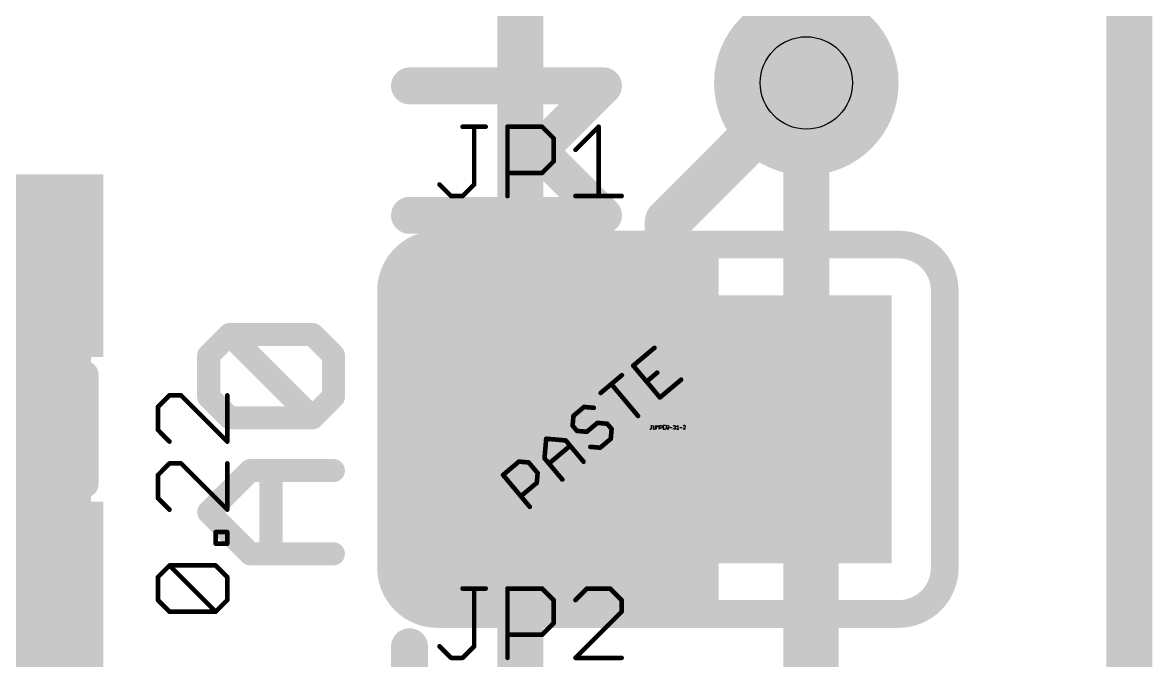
# Model space of a CAD drawing. Extents: x -98 to 26, y -2 to 26.
# Drawn here: x 19.31 to 25.53, y 11.43 to 14.94 of the extents above; entities that cross this region are included whole.
import ezdxf

# ---------------------------------------------------------------- set-up
doc = ezdxf.new("R2010")
doc.units = 0
for name, color, linetype in [('1', 12, 'CONTINUOUS'), ('16', 132, 'CONTINUOUS'), ('18', 110, 'CONTINUOUS'), ('20', 53, 'CONTINUOUS'), ('21', 53, 'CONTINUOUS'), ('22', 53, 'CONTINUOUS'), ('23', 53, 'CONTINUOUS'), ('25', 253, 'CONTINUOUS'), ('27', 253, 'CONTINUOUS'), ('29', 253, 'CONTINUOUS'), ('30', 253, 'CONTINUOUS'), ('31', 253, 'CONTINUOUS'), ('44', 253, 'CONTINUOUS'), ('51', 53, 'CONTINUOUS')]:
    doc.layers.add(name, color=color, linetype=linetype)

# ---------------------------------------------------------------- blocks, each defined once
blk = doc.blocks.new('RECT')
blk.add_solid([(-0.5, -0.5), (0.5, -0.5), (-0.5, 0.5), (0.5, 0.5)])
blk = doc.blocks.new('ROUNDV')
at = {"const_width": 0.5}
blk.add_lwpolyline([(0, -0.25, 1), (0, 0.25, 1), (0, -0.25)], format="xyb", dxfattribs=at)

msp = doc.modelspace()

# ---------------------------------------------------------------- linework, layer by layer
at = {"layer": '1', "const_width": 0.254}
for points in [[(25.4, 25.4), (25.4, 0)], [(22.0472, 12.7), (22.0472, 16.4728)], [(22.86, 13.843), (23.622, 14.605)], [(22.86, 12.7), (22.86, 13.843)], [(22.0472, 10.16), (22.0472, 12.7)], [(23.6728, 10.16), (23.6728, 12.7)]]:
    msp.add_lwpolyline(points, dxfattribs=at)
at = {"layer": '1', "const_width": 0.127}
for points in [[(23.6669, 14.5601, 1), (23.5771, 14.6499)], [(22.9235, 13.843, 1), (22.7965, 13.843)], [(22.8151, 13.8879, 1), (22.9049, 13.7981)], [(22.1107, 12.7, 1), (21.9837, 12.7)], [(23.7363, 12.7, 1), (23.6093, 12.7)], [(21.9837, 12.7, 1), (22.1107, 12.7)], [(22.7965, 12.7, 1), (22.9235, 12.7)]]:
    msp.add_lwpolyline(points, format="xyb", dxfattribs=at)
at = {"layer": '16', "const_width": 0.254}
for points in [[(25.4, 25.4), (25.4, 0)], [(23.622, 14.605), (23.622, 9.271)]]:
    msp.add_lwpolyline(points, dxfattribs=at)
at = {"layer": '16', "const_width": 0.127}
msp.add_lwpolyline([(23.6855, 14.605, 1), (23.5585, 14.605)], format="xyb", dxfattribs=at)
at = {"layer": '20', "const_width": 0.254}
msp.add_lwpolyline([(25.4, 25.4), (25.4, 0)], dxfattribs=at)
at = {"layer": '21'}
for points, const_width in [([(21.59, 13.716, 0.4142), (21.336, 13.462)], 0.1524), ([(21.59, 13.7541, 1), (21.59, 13.6779)], 0.0762), ([(21.59, 13.6779, 1), (21.59, 13.7541)], 0.0762), ([(24.384, 13.462, 0.4142), (24.13, 13.716)], 0.1524), ([(24.13, 13.7541, 1), (24.13, 13.6779)], 0.0762), ([(24.13, 13.6779, 1), (24.13, 13.7541)], 0.0762), ([(21.3741, 13.462, 1), (21.2979, 13.462)], 0.0762), ([(21.2979, 13.462, 1), (21.3741, 13.462)], 0.0762), ([(24.4221, 13.462, 1), (24.3459, 13.462)], 0.0762), ([(24.3459, 13.462, 1), (24.4221, 13.462)], 0.0762), ([(20.4465, 13.2528, 1), (20.4465, 13.1893)], 0.0635), ([(20.469, 13.2435, 1), (20.4241, 13.1986)], 0.0635), ([(20.469, 13.1986, 1), (20.4241, 13.2435)], 0.0635), ([(20.9266, 13.2435, 1), (20.8817, 13.1986)], 0.0635), ([(20.9041, 13.1893, 1), (20.9041, 13.2528)], 0.0635), ([(20.3639, 13.1067, 1), (20.3004, 13.1067)], 0.0635), ([(20.3097, 13.1291, 1), (20.3546, 13.0842)], 0.0635), ([(21.0502, 13.1067, 1), (20.9868, 13.1067)], 0.0635), ([(20.996, 13.0842, 1), (21.041, 13.1291)], 0.0635), ([(19.6881, 13, 1), (19.6119, 13)], 0.0762), ([(20.3546, 12.9003, 1), (20.3097, 12.8554)], 0.0635), ([(21.041, 12.8554, 1), (20.996, 12.9003)], 0.0635), ([(20.3004, 12.8779, 1), (20.3639, 12.8779)], 0.0635), ([(20.9868, 12.8779, 1), (21.0502, 12.8779)], 0.0635), ([(20.4465, 12.7953, 1), (20.4465, 12.7317)], 0.0635), ([(20.4241, 12.741, 1), (20.469, 12.786)], 0.0635), ([(20.8817, 12.786, 1), (20.9266, 12.741)], 0.0635), ([(20.8817, 12.741, 1), (20.9266, 12.786)], 0.0635), ([(20.9041, 12.7317, 1), (20.9041, 12.7953)], 0.0635), ([(20.5609, 12.5044, 1), (20.5609, 12.4409)], 0.0635), ([(20.5834, 12.4502, 1), (20.5385, 12.4951)], 0.0635), ([(20.7071, 12.4727, 1), (20.6436, 12.4727)], 0.0635), ([(21.0185, 12.4409, 1), (21.0185, 12.5044)], 0.0635), ([(19.6119, 12.4, 1), (19.6881, 12.4)], 0.0762), ([(20.3546, 12.2663, 1), (20.3097, 12.2214)], 0.0635), ([(20.3097, 12.2663, 1), (20.3546, 12.2214)], 0.0635), ([(20.5609, 12.0468, 1), (20.5609, 11.9833)], 0.0635), ([(20.5385, 11.9926, 1), (20.5834, 12.0375)], 0.0635), ([(21.0185, 11.9833, 1), (21.0185, 12.0468)], 0.0635), ([(20.6436, 12.0151, 1), (20.7071, 12.0151)], 0.0635), ([(21.336, 11.938, 0.4142), (21.59, 11.684)], 0.1524), ([(21.3741, 11.938, 1), (21.2979, 11.938)], 0.0762), ([(24.13, 11.684, 0.4142), (24.384, 11.938)], 0.1524), ([(24.4221, 11.938, 1), (24.3459, 11.938)], 0.0762), ([(21.2979, 11.938, 1), (21.3741, 11.938)], 0.0762), ([(24.3459, 11.938, 1), (24.4221, 11.938)], 0.0762), ([(21.59, 11.7221, 1), (21.59, 11.6459)], 0.0762), ([(21.59, 11.6459, 1), (21.59, 11.7221)], 0.0762), ([(24.13, 11.7221, 1), (24.13, 11.6459)], 0.0762), ([(24.13, 11.6459, 1), (24.13, 11.7221)], 0.0762)]:
    msp.add_lwpolyline(points, format="xyb", dxfattribs=dict(at, const_width=const_width))
for points, const_width in [([(21.59, 13.716), (24.13, 13.716)], 0.1524), ([(21.336, 11.938), (21.336, 13.462)], 0.1524), ([(24.384, 11.938), (24.384, 13.462)], 0.1524), ([(20.3321, 13.1067), (20.4465, 13.2211)], 0.127), ([(20.4465, 13.2211), (20.9041, 13.2211)], 0.127), ([(20.9041, 12.7635), (20.4465, 13.2211)], 0.127), ([(20.9041, 13.2211), (21.0185, 13.1067)], 0.127), ([(20.3321, 12.8779), (20.3321, 13.1067)], 0.127), ([(21.0185, 13.1067), (21.0185, 12.8779)], 0.127), ([(19.65, 12.4), (19.65, 13)], 0.1524), ([(20.4465, 12.7635), (20.3321, 12.8779)], 0.127), ([(21.0185, 12.8779), (20.9041, 12.7635)], 0.127), ([(20.9041, 12.7635), (20.4465, 12.7635)], 0.127), ([(20.3321, 12.2439), (20.5609, 12.4727)], 0.127), ([(20.5609, 12.4727), (21.0185, 12.4727)], 0.127), ([(20.6753, 12.0151), (20.6753, 12.4727)], 0.127), ([(20.5609, 12.0151), (20.3321, 12.2439)], 0.127), ([(21.0185, 12.0151), (20.5609, 12.0151)], 0.127), ([(24.13, 11.684), (21.59, 11.684)], 0.1524)]:
    msp.add_lwpolyline(points, dxfattribs=dict(at, const_width=const_width))
at = {"layer": '22', "const_width": 0.2032}
for points in [[(22.5053, 14.5885), (21.4376, 14.5885)], [(22.1494, 14.2326), (22.5053, 14.5885)], [(22.5053, 13.8767), (22.1494, 14.2326)], [(21.4376, 13.8767), (22.5053, 13.8767)], [(21.4376, 13.0971), (21.4376, 13.453)], [(22.1494, 13.275), (21.4376, 13.275)], [(22.1494, 13.0971), (22.1494, 13.275)], [(22.6833, 13.275), (22.5053, 13.275)], [(21.9715, 12.6395), (21.4376, 12.6395)], [(22.1494, 12.4616), (21.9715, 12.6395)], [(22.1494, 11.9277), (22.1494, 12.4616)], [(21.4376, 11.9277), (22.1494, 11.9277)], [(21.4376, 11.1481), (21.4376, 11.504)]]:
    msp.add_lwpolyline(points, dxfattribs=at)
at = {"layer": '22', "const_width": 0.1016}
for points in [[(21.4376, 14.6393, 1), (21.4376, 14.5377)], [(22.5412, 14.5526, 1), (22.4694, 14.6244)], [(22.5053, 14.5377, 1), (22.5053, 14.6393)], [(22.1853, 14.2685, 1), (22.1135, 14.1967)], [(22.1135, 14.2685, 1), (22.1853, 14.1967)], [(21.4376, 13.9275, 1), (21.4376, 13.8259)], [(22.4694, 13.8408, 1), (22.5412, 13.9126)], [(22.5053, 13.8259, 1), (22.5053, 13.9275)], [(21.4884, 13.453, 1), (21.3868, 13.453)], [(21.4376, 13.3258, 1), (21.4376, 13.2242)], [(22.2002, 13.275, 1), (22.0986, 13.275)], [(22.1494, 13.2242, 1), (22.1494, 13.3258)], [(22.5053, 13.3258, 1), (22.5053, 13.2242)], [(22.6833, 13.2242, 1), (22.6833, 13.3258)], [(21.3868, 13.0971, 1), (21.4884, 13.0971)], [(22.0986, 13.0971, 1), (22.2002, 13.0971)], [(21.4376, 12.6903, 1), (21.4376, 12.5887)], [(22.0074, 12.6754, 1), (21.9355, 12.6036)], [(21.9715, 12.5887, 1), (21.9715, 12.6903)], [(22.2002, 12.4616, 1), (22.0986, 12.4616)], [(22.1135, 12.4256, 1), (22.1853, 12.4975)], [(21.4376, 11.9785, 1), (21.4376, 11.8769)], [(22.1494, 11.8769, 1), (22.1494, 11.9785)], [(22.0986, 11.9277, 1), (22.2002, 11.9277)], [(21.4884, 11.504, 1), (21.3868, 11.504)]]:
    msp.add_lwpolyline(points, format="xyb", dxfattribs=at)
at = {"layer": '23'}
msp.add_point((22.86, 12.7), dxfattribs=at)
at = {"layer": '25', "const_width": 0.0254}
for points in [[(21.7298, 14.364), (21.8569, 14.364)], [(21.7934, 14.0463), (21.7934, 14.364)], [(21.9769, 13.9827), (21.9769, 14.364)], [(21.9769, 14.364), (22.1676, 14.364)], [(22.1676, 14.364), (22.2311, 14.3005)], [(22.3511, 14.2369), (22.4782, 14.364)], [(22.4782, 14.364), (22.4782, 13.9827)], [(22.2311, 14.3005), (22.2311, 14.1734)], [(22.2311, 14.1734), (22.1676, 14.1098)], [(22.1676, 14.1098), (21.9769, 14.1098)], [(21.6027, 14.0463), (21.6663, 13.9827)], [(21.7298, 13.9827), (21.7934, 14.0463)], [(21.6663, 13.9827), (21.7298, 13.9827)], [(22.3511, 13.9827), (22.6053, 13.9827)], [(21.7298, 11.824), (21.8569, 11.824)], [(21.7934, 11.5063), (21.7934, 11.824)], [(21.9769, 11.4427), (21.9769, 11.824)], [(21.9769, 11.824), (22.1676, 11.824)], [(22.1676, 11.824), (22.2311, 11.7605)], [(22.4147, 11.824), (22.3511, 11.7605)], [(22.5418, 11.824), (22.4147, 11.824)], [(22.6053, 11.7605), (22.5418, 11.824)], [(22.2311, 11.7605), (22.2311, 11.6334)], [(22.6053, 11.6969), (22.6053, 11.7605)], [(22.3511, 11.4427), (22.6053, 11.6969)], [(22.2311, 11.6334), (22.1676, 11.5698)], [(22.1676, 11.5698), (21.9769, 11.5698)], [(21.6027, 11.5063), (21.6663, 11.4427)], [(21.7298, 11.4427), (21.7934, 11.5063)], [(21.6663, 11.4427), (21.7298, 11.4427)], [(22.6053, 11.4427), (22.3511, 11.4427)]]:
    msp.add_lwpolyline(points, dxfattribs=at)
at = {"layer": '25', "const_width": 0.0127}
for points in [[(21.7298, 14.3704, 1), (21.7298, 14.3577)], [(21.7997, 14.364, 1), (21.787, 14.364)], [(21.8569, 14.3577, 1), (21.8569, 14.3704)], [(21.9769, 14.3704, 1), (21.9769, 14.3577)], [(21.9833, 14.364, 1), (21.9706, 14.364)], [(22.1721, 14.3685, 1), (22.1631, 14.3595)], [(22.1676, 14.3577, 1), (22.1676, 14.3704)], [(22.4846, 14.364, 1), (22.4719, 14.364)], [(22.4827, 14.3595, 1), (22.4737, 14.3685)], [(22.2375, 14.3005, 1), (22.2248, 14.3005)], [(22.2266, 14.296, 1), (22.2356, 14.305)], [(22.3466, 14.2414, 1), (22.3556, 14.2324)], [(22.2356, 14.1689, 1), (22.2266, 14.1779)], [(21.9769, 14.1162, 1), (21.9769, 14.1035)], [(22.1631, 14.1143, 1), (22.1721, 14.1053)], [(22.1676, 14.1035, 1), (22.1676, 14.1162)], [(22.2248, 14.1734, 1), (22.2375, 14.1734)], [(21.6072, 14.0507, 1), (21.5982, 14.0418)], [(21.7979, 14.0418, 1), (21.7889, 14.0507)], [(21.6663, 13.9891, 1), (21.6663, 13.9764)], [(21.6618, 13.9782, 1), (21.6707, 13.9872)], [(21.7253, 13.9872, 1), (21.7343, 13.9782)], [(21.7298, 13.9764, 1), (21.7298, 13.9891)], [(21.787, 14.0463, 1), (21.7997, 14.0463)], [(22.3511, 13.9891, 1), (22.3511, 13.9764)], [(22.6053, 13.9764, 1), (22.6053, 13.9891)], [(21.9706, 13.9827, 1), (21.9833, 13.9827)], [(22.4719, 13.9827, 1), (22.4846, 13.9827)], [(21.7298, 11.8304, 1), (21.7298, 11.8177)], [(21.7997, 11.824, 1), (21.787, 11.824)], [(21.8569, 11.8177, 1), (21.8569, 11.8304)], [(21.9769, 11.8304, 1), (21.9769, 11.8177)], [(21.9833, 11.824, 1), (21.9706, 11.824)], [(22.1721, 11.8285, 1), (22.1631, 11.8195)], [(22.1676, 11.8177, 1), (22.1676, 11.8304)], [(22.4147, 11.8304, 1), (22.4147, 11.8177)], [(22.4192, 11.8195, 1), (22.4102, 11.8285)], [(22.5463, 11.8285, 1), (22.5373, 11.8195)], [(22.5418, 11.8177, 1), (22.5418, 11.8304)], [(22.2375, 11.7605, 1), (22.2248, 11.7605)], [(22.2266, 11.756, 1), (22.2356, 11.765)], [(22.3466, 11.765, 1), (22.3556, 11.756)], [(22.6117, 11.7605, 1), (22.599, 11.7605)], [(22.6008, 11.756, 1), (22.6098, 11.765)], [(22.599, 11.6969, 1), (22.6117, 11.6969)], [(22.6098, 11.6924, 1), (22.6008, 11.7014)], [(22.2248, 11.6334, 1), (22.2375, 11.6334)], [(22.2356, 11.6289, 1), (22.2266, 11.6379)], [(21.9769, 11.5762, 1), (21.9769, 11.5635)], [(22.1631, 11.5743, 1), (22.1721, 11.5653)], [(22.1676, 11.5635, 1), (22.1676, 11.5762)], [(21.6072, 11.5107, 1), (21.5982, 11.5018)], [(21.787, 11.5063, 1), (21.7997, 11.5063)], [(21.7979, 11.5018, 1), (21.7889, 11.5107)], [(21.6663, 11.449, 1), (21.6663, 11.4364)], [(21.6618, 11.4382, 1), (21.6707, 11.4472)], [(21.7253, 11.4472, 1), (21.7343, 11.4382)], [(21.7298, 11.4364, 1), (21.7298, 11.449)], [(21.9706, 11.4427, 1), (21.9833, 11.4427)], [(22.3511, 11.449, 1), (22.3511, 11.4364)], [(22.3466, 11.4472, 1), (22.3556, 11.4382)], [(22.6053, 11.4364, 1), (22.6053, 11.449)]]:
    msp.add_lwpolyline(points, format="xyb", dxfattribs=at)
at = {"layer": '27'}
for p, q in [((22.7599, 12.7033), (22.7632, 12.7)), ((22.7632, 12.7), (22.7666, 12.7)), ((22.7666, 12.72), (22.7732, 12.72)), ((22.7666, 12.7), (22.7699, 12.7033)), ((22.7699, 12.7033), (22.7699, 12.72)), ((22.7783, 12.72), (22.7783, 12.7033)), ((22.7783, 12.7033), (22.7817, 12.7)), ((22.7817, 12.7), (22.7883, 12.7)), ((22.7883, 12.7), (22.7917, 12.7033)), ((22.7917, 12.7033), (22.7917, 12.72)), ((22.7967, 12.7), (22.7967, 12.72)), ((22.7967, 12.72), (22.8034, 12.7133)), ((22.8034, 12.7133), (22.8101, 12.72)), ((22.8101, 12.72), (22.8101, 12.7)), ((22.8151, 12.7), (22.8151, 12.72)), ((22.8151, 12.72), (22.8252, 12.72)), ((22.8252, 12.7067), (22.8151, 12.7067)), ((22.8252, 12.72), (22.8285, 12.7167)), ((22.8285, 12.71), (22.8252, 12.7067)), ((22.8285, 12.7167), (22.8285, 12.71)), ((22.8469, 12.72), (22.8336, 12.72)), ((22.8336, 12.72), (22.8336, 12.7)), ((22.8336, 12.71), (22.8402, 12.71)), ((22.8336, 12.7), (22.8469, 12.7)), ((22.852, 12.7), (22.852, 12.72)), ((22.852, 12.72), (22.862, 12.72)), ((22.862, 12.7067), (22.852, 12.7067)), ((22.8587, 12.7067), (22.8653, 12.7)), ((22.862, 12.72), (22.8653, 12.7167)), ((22.8653, 12.71), (22.862, 12.7067)), ((22.8653, 12.7167), (22.8653, 12.71)), ((22.8704, 12.71), (22.8837, 12.71)), ((22.8888, 12.7167), (22.8921, 12.72)), ((22.8921, 12.7), (22.8888, 12.7033)), ((22.8921, 12.72), (22.8988, 12.72)), ((22.8988, 12.7), (22.8921, 12.7)), ((22.8988, 12.71), (22.8955, 12.71)), ((22.8988, 12.72), (22.9022, 12.7167)), ((22.9022, 12.7133), (22.8988, 12.71)), ((22.8988, 12.71), (22.9022, 12.7067)), ((22.9022, 12.7033), (22.8988, 12.7)), ((22.9022, 12.7167), (22.9022, 12.7133)), ((22.9022, 12.7067), (22.9022, 12.7033)), ((22.9072, 12.7133), (22.9139, 12.72)), ((22.9072, 12.7), (22.9206, 12.7)), ((22.9139, 12.72), (22.9139, 12.7)), ((22.9256, 12.71), (22.939, 12.71)), ((22.9474, 12.72), (22.9441, 12.7167)), ((22.9441, 12.7), (22.9574, 12.7133)), ((22.9574, 12.7), (22.9441, 12.7)), ((22.9541, 12.72), (22.9474, 12.72)), ((22.9574, 12.7167), (22.9541, 12.72)), ((22.9574, 12.7133), (22.9574, 12.7167))]:
    msp.add_line(p, q, dxfattribs=at)
at = {"layer": '27', "const_width": 0.0254}
for points in [[(20.1165, 12.8864), (20.053, 12.8229)], [(20.1801, 12.8864), (20.1165, 12.8864)], [(20.4343, 12.6322), (20.1801, 12.8864)], [(20.4343, 12.8864), (20.4343, 12.6322)], [(20.053, 12.8229), (20.053, 12.6958)], [(20.053, 12.6958), (20.1165, 12.6322)], [(20.1165, 12.5122), (20.053, 12.4487)], [(20.1801, 12.5122), (20.1165, 12.5122)], [(20.4343, 12.258), (20.1801, 12.5122)], [(20.4343, 12.5122), (20.4343, 12.258)], [(20.053, 12.4487), (20.053, 12.3216)], [(20.053, 12.3216), (20.1165, 12.258)], [(20.3707, 12.0709), (20.3707, 12.1345)], [(20.3707, 12.1345), (20.4343, 12.1345)], [(20.4343, 12.1345), (20.4343, 12.0709)], [(20.4343, 12.0709), (20.3707, 12.0709)], [(20.053, 11.8874), (20.1165, 11.9509)], [(20.1165, 11.9509), (20.3707, 11.9509)], [(20.3707, 11.6967), (20.1165, 11.9509)], [(20.3707, 11.9509), (20.4343, 11.8874)], [(20.053, 11.7603), (20.053, 11.8874)], [(20.4343, 11.8874), (20.4343, 11.7603)], [(20.1165, 11.6967), (20.053, 11.7603)], [(20.4343, 11.7603), (20.3707, 11.6967)], [(20.3707, 11.6967), (20.1165, 11.6967)]]:
    msp.add_lwpolyline(points, dxfattribs=at)
at = {"layer": '27', "const_width": 0.0127}
for points in [[(20.1165, 12.8928, 1), (20.1165, 12.8801)], [(20.121, 12.8819, 1), (20.112, 12.8909)], [(20.1846, 12.8909, 1), (20.1756, 12.8819)], [(20.1801, 12.8801, 1), (20.1801, 12.8928)], [(20.4407, 12.8864, 1), (20.4279, 12.8864)], [(20.0593, 12.8229, 1), (20.0466, 12.8229)], [(20.0485, 12.8274, 1), (20.0575, 12.8184)], [(20.0575, 12.7003, 1), (20.0485, 12.6913)], [(20.0466, 12.6958, 1), (20.0593, 12.6958)], [(20.112, 12.6277, 1), (20.121, 12.6367)], [(20.4279, 12.6322, 1), (20.4407, 12.6322)], [(20.4298, 12.6277, 1), (20.4388, 12.6367)], [(20.1165, 12.5186, 1), (20.1165, 12.5059)], [(20.121, 12.5077, 1), (20.112, 12.5167)], [(20.1846, 12.5167, 1), (20.1756, 12.5077)], [(20.1801, 12.5059, 1), (20.1801, 12.5186)], [(20.4407, 12.5122, 1), (20.4279, 12.5122)], [(20.0593, 12.4487, 1), (20.0466, 12.4487)], [(20.0485, 12.4532, 1), (20.0575, 12.4442)], [(20.0575, 12.3261, 1), (20.0485, 12.3171)], [(20.0466, 12.3216, 1), (20.0593, 12.3216)], [(20.112, 12.2535, 1), (20.121, 12.2625)], [(20.4279, 12.258, 1), (20.4407, 12.258)], [(20.4298, 12.2535, 1), (20.4388, 12.2625)], [(20.3707, 12.1408, 1), (20.3707, 12.1281)], [(20.3771, 12.1345, 1), (20.3644, 12.1345)], [(20.4407, 12.1345, 1), (20.4279, 12.1345)], [(20.4343, 12.1281, 1), (20.4343, 12.1408)], [(20.3707, 12.0773, 1), (20.3707, 12.0646)], [(20.3644, 12.0709, 1), (20.3771, 12.0709)], [(20.4279, 12.0709, 1), (20.4407, 12.0709)], [(20.4343, 12.0646, 1), (20.4343, 12.0773)], [(20.1165, 11.9573, 1), (20.1165, 11.9446)], [(20.121, 11.9554, 1), (20.112, 11.9464)], [(20.121, 11.9464, 1), (20.112, 11.9554)], [(20.3752, 11.9554, 1), (20.3663, 11.9464)], [(20.3707, 11.9446, 1), (20.3707, 11.9573)], [(20.0593, 11.8874, 1), (20.0466, 11.8874)], [(20.0485, 11.8919, 1), (20.0575, 11.8829)], [(20.4407, 11.8874, 1), (20.4279, 11.8874)], [(20.4298, 11.8829, 1), (20.4388, 11.8919)], [(20.0575, 11.7647, 1), (20.0485, 11.7558)], [(20.0466, 11.7603, 1), (20.0593, 11.7603)], [(20.4279, 11.7603, 1), (20.4407, 11.7603)], [(20.4388, 11.7558, 1), (20.4298, 11.7647)], [(20.1165, 11.703, 1), (20.1165, 11.6904)], [(20.112, 11.6922, 1), (20.121, 11.7012)], [(20.3663, 11.7012, 1), (20.3752, 11.6922)], [(20.3663, 11.6922, 1), (20.3752, 11.7012)], [(20.3707, 11.6904, 1), (20.3707, 11.703)]]:
    msp.add_lwpolyline(points, format="xyb", dxfattribs=at)
at = {"layer": '44'}
msp.add_circle((23.622, 14.605), 0.254, dxfattribs=at)
at = {"layer": '51'}
for points, const_width in [([(21.844, 13.2398, 1), (21.844, 13.1762)], 0.0635), ([(21.8758, 13.208, 1), (21.8123, 13.208)], 0.0635), ([(23.0822, 13.208, 1), (23.0188, 13.208)], 0.0635), ([(23.0505, 13.1762, 1), (23.0505, 13.2398)], 0.0635), ([(22.7901, 13.1432, 1), (22.7819, 13.1529)], 0.0127), ([(22.674, 13.0541, 1), (22.6643, 13.0459)], 0.0127), ([(22.665, 13.0548, 1), (22.6732, 13.0451)], 0.0127), ([(22.6109, 12.9928, 1), (22.6027, 13.0026)], 0.0127), ([(22.8052, 13.0065, 1), (22.797, 13.0162)], 0.0127), ([(22.5533, 12.9528, 1), (22.5435, 12.9446)], 0.0127), ([(22.7386, 12.9672, 1), (22.7467, 12.9575)], 0.0127), ([(22.9371, 12.9679, 1), (22.929, 12.9776)], 0.0127), ([(22.4859, 12.9045, 1), (22.4941, 12.8948)], 0.0127), ([(22.8121, 12.8796, 1), (22.8203, 12.8699)], 0.0127), ([(22.8113, 12.8706, 1), (22.8211, 12.8788)], 0.0127), ([(22.399, 12.8292, 1), (22.3979, 12.8165)], 0.0127), ([(22.4025, 12.818, 1), (22.3944, 12.8277)], 0.0127), ([(22.4516, 12.8118, 1), (22.4527, 12.8245)], 0.0127), ([(22.3464, 12.7733, 1), (22.3337, 12.7744)], 0.0127), ([(22.3359, 12.7787, 1), (22.3441, 12.769)], 0.0127), ([(22.6906, 12.7693, 1), (22.7003, 12.7775)], 0.0127), ([(22.3402, 12.7242, 1), (22.3305, 12.716)], 0.0127), ([(22.329, 12.7207, 1), (22.3417, 12.7196)], 0.0127), ([(22.3604, 12.6972, 1), (22.3593, 12.6846)], 0.0127), ([(22.355, 12.6868, 1), (22.3647, 12.695)], 0.0127), ([(22.4095, 12.6911, 1), (22.4176, 12.6813)], 0.0127), ([(22.413, 12.6799, 1), (22.4141, 12.6925)], 0.0127), ([(22.4725, 12.7415, 1), (22.4714, 12.7289)], 0.0127), ([(22.4761, 12.7304, 1), (22.4679, 12.7401)], 0.0127), ([(22.5306, 12.7346, 1), (22.5208, 12.7264)], 0.0127), ([(22.5251, 12.7242, 1), (22.5263, 12.7368)], 0.0127), ([(22.5565, 12.7008, 1), (22.5439, 12.7019)], 0.0127), ([(22.5453, 12.6972, 1), (22.5551, 12.7054)], 0.0127), ([(22.1964, 12.6475, 1), (22.1837, 12.6486)], 0.0127), ([(22.1906, 12.6543, 1), (22.1895, 12.6417)], 0.0127), ([(22.3024, 12.6427, 1), (22.2927, 12.6345)], 0.0127), ([(22.297, 12.6323, 1), (22.2981, 12.6449)], 0.0127), ([(22.5392, 12.6481, 1), (22.5518, 12.647)], 0.0127), ([(22.5496, 12.6427, 1), (22.5414, 12.6524)], 0.0127), ([(22.3261, 12.6045, 1), (22.3179, 12.6143)], 0.0127), ([(22.4339, 12.6096, 1), (22.4328, 12.5969)], 0.0127), ([(22.483, 12.6034, 1), (22.4912, 12.5937)], 0.0127), ([(22.4865, 12.5922, 1), (22.4876, 12.6049)], 0.0127), ([(22.0407, 12.5285, 1), (22.0396, 12.5159)], 0.0127), ([(22.0442, 12.5173, 1), (22.036, 12.5271)], 0.0127), ([(22.0987, 12.5216, 1), (22.089, 12.5134)], 0.0127), ([(22.0933, 12.5112, 1), (22.0944, 12.5238)], 0.0127), ([(22.1855, 12.5446, 1), (22.1758, 12.5365)], 0.0127), ([(22.1744, 12.5411, 1), (22.187, 12.54)], 0.0127), ([(22.2011, 12.5162, 1), (22.2093, 12.5065)], 0.0127), ([(22.3907, 12.5177, 1), (22.4004, 12.5258)], 0.0127), ([(21.9574, 12.4527, 1), (21.9476, 12.4446)], 0.0127), ([(21.9484, 12.4535, 1), (21.9566, 12.4438)], 0.0127), ([(22.1492, 12.4585, 1), (22.1365, 12.4596)], 0.0127), ([(22.138, 12.455, 1), (22.1477, 12.4631)], 0.0127), ([(22.1318, 12.4059, 1), (22.1445, 12.4048)], 0.0127), ([(22.1423, 12.4005, 1), (22.1341, 12.4102)], 0.0127), ([(22.2739, 12.4196, 1), (22.2836, 12.4278)], 0.0127), ([(22.0465, 12.3367, 1), (22.0546, 12.3269)], 0.0127), ([(21.844, 12.2238, 1), (21.844, 12.1602)], 0.0635), ([(22.0947, 12.2693, 1), (22.1044, 12.2775)], 0.0127), ([(23.0505, 12.1602, 1), (23.0505, 12.2238)], 0.0635), ([(21.8123, 12.192, 1), (21.8758, 12.192)], 0.0635), ([(23.0188, 12.192, 1), (23.0822, 12.192)], 0.0635)]:
    msp.add_lwpolyline(points, format="xyb", dxfattribs=dict(at, const_width=const_width))
for points, const_width in [([(23.0505, 13.208), (21.844, 13.208)], 0.127), ([(21.844, 13.208), (21.844, 12.192)], 0.127), ([(23.0505, 12.192), (23.0505, 13.208)], 0.127), ([(22.786, 13.148), (22.6691, 13.05)], 0.0254), ([(22.6691, 13.05), (22.8162, 12.8747)], 0.0254), ([(22.49, 12.8997), (22.6068, 12.9977)], 0.0254), ([(22.7427, 12.9623), (22.8011, 13.0114)], 0.0254), ([(22.6955, 12.7734), (22.5484, 12.9487)], 0.0254), ([(22.8162, 12.8747), (22.933, 12.9728)], 0.0254), ([(22.3984, 12.8229), (22.34, 12.7738)], 0.0254), ([(22.4522, 12.8182), (22.3984, 12.8229)], 0.0254), ([(22.34, 12.7738), (22.3353, 12.7201)], 0.0254), ([(22.3353, 12.7201), (22.3598, 12.6909)], 0.0254), ([(22.3598, 12.6909), (22.4136, 12.6862)], 0.0254), ([(22.4136, 12.6862), (22.472, 12.7352)], 0.0254), ([(22.472, 12.7352), (22.5257, 12.7305)], 0.0254), ([(22.5257, 12.7305), (22.5502, 12.7013)], 0.0254), ([(22.5502, 12.7013), (22.5455, 12.6476)], 0.0254), ([(22.1807, 12.5406), (22.1901, 12.648)], 0.0254), ([(22.1901, 12.648), (22.2975, 12.6386)], 0.0254), ([(22.2975, 12.6386), (22.3956, 12.5218)], 0.0254), ([(22.5455, 12.6476), (22.4871, 12.5986)], 0.0254), ([(22.2052, 12.5114), (22.322, 12.6094)], 0.0254), ([(22.4871, 12.5986), (22.4334, 12.6033)], 0.0254), ([(21.9525, 12.4487), (22.0401, 12.5222)], 0.0254), ([(22.0401, 12.5222), (22.0938, 12.5175)], 0.0254), ([(22.0938, 12.5175), (22.1429, 12.4591)], 0.0254), ([(22.2787, 12.4237), (22.1807, 12.5406)], 0.0254), ([(22.0996, 12.2734), (21.9525, 12.4487)], 0.0254), ([(22.1429, 12.4591), (22.1382, 12.4053)], 0.0254), ([(22.1382, 12.4053), (22.0505, 12.3318)], 0.0254), ([(21.844, 12.192), (23.0505, 12.192)], 0.127)]:
    msp.add_lwpolyline(points, dxfattribs=dict(at, const_width=const_width))

# ---------------------------------------------------------------- block references
at = {"layer": '1', "xscale": 0.8, "yscale": 1.2, "rotation": 90}
for p in [(19.05, 13.6), (19.05, 11.8)]:
    msp.add_blockref('RECT', p, dxfattribs=at)
at = {"layer": '1', "xscale": 0.635, "yscale": 1.27}
for p in [(22.0472, 12.7), (22.86, 12.7), (23.6728, 12.7)]:
    msp.add_blockref('RECT', p, dxfattribs=at)
at = {"layer": '18', "xscale": 1.016, "yscale": 1.016}
msp.add_blockref('ROUNDV', (23.622, 14.605), dxfattribs=at)
msp.add_blockref('ROUNDV', (23.622, 14.605), dxfattribs=at)
at = {"layer": '29', "xscale": 1.0032, "yscale": 1.4032, "rotation": 90}
for p in [(19.05, 13.6), (19.05, 11.8)]:
    msp.add_blockref('RECT', p, dxfattribs=at)
at = {"layer": '29', "xscale": 0.8382, "yscale": 1.4732}
for p in [(22.0472, 12.7), (22.86, 12.7), (23.6728, 12.7)]:
    msp.add_blockref('RECT', p, dxfattribs=at)
at = {"layer": '30', "xscale": 4.826, "yscale": 6.35, "rotation": 90}
msp.add_blockref('RECT', (16.51, 11.43), dxfattribs=at)
at = {"layer": '31', "xscale": 0.8, "yscale": 1.2, "rotation": 90}
for p in [(19.05, 13.6), (19.05, 11.8)]:
    msp.add_blockref('RECT', p, dxfattribs=at)
at = {"layer": '31', "xscale": 1.7272, "yscale": 1.9558}
msp.add_blockref('RECT', (22.2758, 12.6619), dxfattribs=at)

doc.saveas('drawing.dxf')
